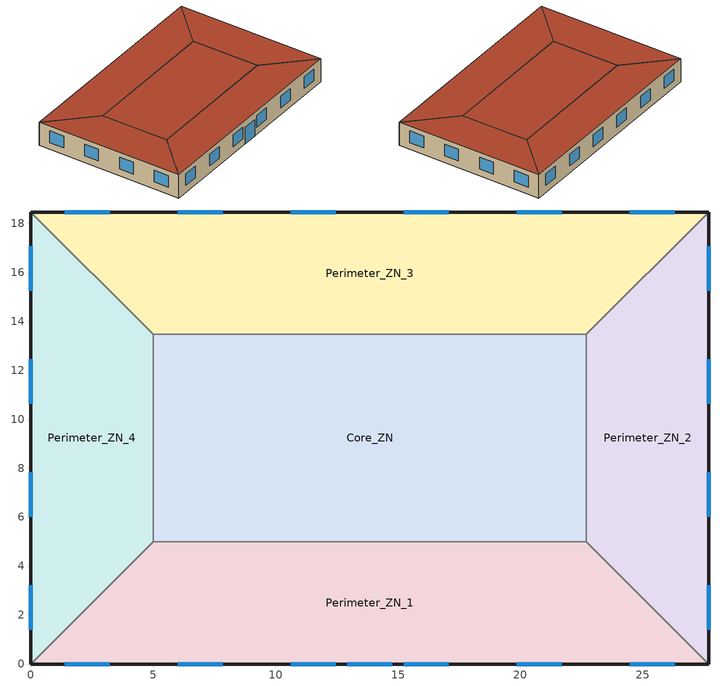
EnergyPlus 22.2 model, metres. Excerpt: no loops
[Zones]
Core_ZN
 floor ground (ext-slab): 5,13.46 22.69,13.46 22.69,5 5,5 z0
 wall to Perimeter_ZN_2 (int-walls): 22.69,5 22.69,13.46 z0:3.05
 wall to Perimeter_ZN_3 (int-walls): 22.69,13.46 5,13.46 z0:3.05
 wall to Perimeter_ZN_1 (int-walls): 5,5 22.69,5 z0:3.05
 wall to Perimeter_ZN_4 (int-walls): 5,13.46 5,5 z0:3.05
 roof outside (IEAD Non-res Roof): 22.69,13.46 5,13.46 5,5 22.69,5 z3.05
Perimeter_ZN_1
 floor ground (ext-slab): 27.69,0 0,0 5,5 22.69,5 z0
 wall outside (Steel Frame Non-res Ext Wall): 0,0 27.69,0 z0:3.05
 wall to Perimeter_ZN_2 (int-walls): 27.69,0 22.69,5 z0:3.05
 wall to Perimeter_ZN_4 (int-walls): 5,5 0,0 z0:3.05
 window (Window Non-res Fixed): 1.39,0 3.22,0 / 6.01,0 7.84,0 / 10.62,0 12.45,0 / 15.24,0 17.07,0 / 19.85,0 21.68,0 / 24.47,0 26.3,0 z0.9:2.42; 12.93,0 14.76,0 z0:2.13
 roof outside (IEAD Non-res Roof): 0,0 27.69,0 22.69,5 5,5 z3.05
Perimeter_ZN_2
 floor ground (ext-slab): 22.69,13.46 27.69,18.46 27.69,0 22.69,5 z0
 wall outside (Steel Frame Non-res Ext Wall): 27.69,0 27.69,18.46 z0:3.05
 wall to Perimeter_ZN_3 (int-walls): 27.69,18.46 22.69,13.46 z0:3.05
 window (Window Non-res Fixed): 27.69,1.39 27.69,3.22 / 27.69,6.01 27.69,7.84 / 27.69,10.62 27.69,12.45 / 27.69,15.24 27.69,17.07 z0.9:2.42
 roof outside (IEAD Non-res Roof): 27.69,18.46 22.69,13.46 22.69,5 27.69,0 z3.05
Perimeter_ZN_3
 floor ground (ext-slab): 5,13.46 0,18.46 27.69,18.46 22.69,13.46 z0
 wall outside (Steel Frame Non-res Ext Wall): 27.69,18.46 0,18.46 z0:3.05
 wall to Perimeter_ZN_4 (int-walls): 0,18.46 5,13.46 z0:3.05
 window (Window Non-res Fixed): 26.3,18.46 24.47,18.46 / 21.68,18.46 19.85,18.46 / 17.07,18.46 15.24,18.46 / 12.45,18.46 10.62,18.46 / 7.84,18.46 6.01,18.46 / 3.22,18.46 1.39,18.46 z0.9:2.42
 roof outside (IEAD Non-res Roof): 0,18.46 5,13.46 22.69,13.46 27.69,18.46 z3.05
Perimeter_ZN_4
 floor ground (ext-slab): 5,5 0,0 0,18.46 5,13.46 z0
 wall outside (Steel Frame Non-res Ext Wall): 0,18.46 0,0 z0:3.05
 window (Window Non-res Fixed): 0,17.07 0,15.24 / 0,12.45 0,10.62 / 0,7.84 0,6.01 / 0,3.22 0,1.39 z0.9:2.42
 roof outside (IEAD Non-res Roof): 0,0 5,5 5,13.46 0,18.46 z3.05
[Building]
Ref Bldg Small Office Pre1980_v1.3_5.0: North Axis {deg}=0; Terrain=City; Loads Convergence Tolerance Value {W}=0.04; Temperature Convergence Tolerance Value {deltaC}=0.2; Solar Distribution=FullInteriorAndExterior; Maximum Number of Warmup Days=25; Minimum Number of Warmup Days=6
[Site:Location]
USA WA-SEATTLE: Latitude {deg}=47.45; Longitude {deg}=-122.3; Time Zone {hr}=-8; Elevation {m}=122
[SizingPeriod:DesignDay] Day of Month=21; Humidity Condition Type=Wetbulb; Barometric Pressure {Pa}=99868; Rain Indicator=No; Snow Indicator=No; Daylight Saving Time Indicator=No; Solar Model Indicator=ASHRAEClearSky
Name | Month | Day Type | Maximum Dry-Bulb Temperature {C} | Daily Dry-Bulb Temperature Range {deltaC} | Wetbulb or DewPoint at Maximum Dry-Bulb {C} | Wind Speed {m/s} | Wind Direction {deg} | Sky Clearness
SEATTLE Ann Htg 99.6% Condns DB | 12 | WinterDesignDay | -4.5 | 0 | -4.5 | 4.2 | 20 | 0
SEATTLE Ann Clg .4% Condns WB=>MDB | 8 | SummerDesignDay | 28 | 10.1 | 19.2 | 4.3 | 0 | 1
[Site:WaterMainsTemperature]
Calculation Method=CORRELATION; Annual Average Outdoor Air Temperature {C}=10.86; Maximum Difference In Monthly Average Outdoor Air Temperatures {deltaC}=13.5
[Site:GroundTemperature:BuildingSurface]
19.744, 19.735, 19.741, 19.771, 19.825, 20.04, 20.738, 21.085, 20.449, 19.986, 19.848, 19.775
[Construction]
Steel Frame Non-res Ext Wall: Wood Siding, Steel Frame NonRes Wall Insulation, 1/2IN Gypsum
IEAD Non-res Roof: Roof Membrane, IEAD NonRes Roof Insulation, Metal Decking
ext-slab: HW CONCRETE, CP02 CARPET PAD
int-walls: 1/2IN Gypsum, 1/2IN Gypsum
Window Non-res Fixed: NonRes Fixed Assembly Window
InteriorFurnishings: Std Wood 6inch
[Material] Thermal Absorptance=0.9
Name | Roughness | Thickness {m} | Conductivity {W/m-K} | Density {kg/m3} | Specific Heat {J/kg-K} | Solar Absorptance | Visible Absorptance
Steel Frame NonRes Wall Insulation | MediumRough | 0.0336339 | 0.049 | 265 | 836.8 | 0.7 | 0.7
IEAD NonRes Roof Insulation | MediumRough | 0.0892096 | 0.049 | 265 | 836.8 | 0.7 | 0.7
Std Wood 6inch | MediumSmooth | 0.15 | 0.12 | 540 | 1210 | 0.7 | 0.7
Wood Siding | MediumSmooth | 0.01 | 0.11 | 544.62 | 1210 | 0.78 | 0.78
1/2IN Gypsum | Smooth | 0.0127 | 0.16 | 784.9 | 830 | 0.92 | 0.92
HW CONCRETE | Rough | 0.1016 | 1.311 | 2240 | 836.8 | 0.7 | 0.7
Roof Membrane | VeryRough | 0.0095 | 0.16 | 1121.29 | 1460 | 0.7 | 0.7
Metal Decking | MediumSmooth | 0.0015 | 45.006 | 7680 | 418.4 | 0.7 | 0.3
[WindowMaterial:SimpleGlazingSystem]
NonRes Fixed Assembly Window: U-Factor {W/m2-K}=6.92716; Solar Heat Gain Coefficient=0.54
[Material:NoMass]
CP02 CARPET PAD: Roughness=VeryRough; Thermal Resistance {m2-K/W}=0.2165; Thermal Absorptance=0.9; Solar Absorptance=0.7; Visible Absorptance=0.8
[Zone] Type=1; Multiplier=1; Floor Area {m2}=autocalculate; Part of Total Floor Area=Yes
Core_ZN; Perimeter_ZN_1; Perimeter_ZN_2; Perimeter_ZN_3; Perimeter_ZN_4
[People] Number of People Schedule=BLDG_OCC_SCH; Number of People Calculation Method=Area/Person; Floor Area per Person {m2/person}=18.58; Fraction Radiant=0.3; Sensible Heat Fraction=AUTOCALCULATE; Activity Level Schedule=ACTIVITY_SCH; Enable ASHRAE 55 Comfort Warnings=No; Mean Radiant Temperature Calculation Type=ZoneAveraged; Work Efficiency Schedule=WORK_EFF_SCH; Clothing Insulation Calculation Method=ClothingInsulationSchedule; Clothing Insulation Schedule=CLOTHING_SCH; Air Velocity Schedule=AIR_VELO_SCH; Thermal Comfort Model 1 Type=FANGER
Name | Zone or ZoneList or Space or SpaceList
Core_ZN People | Core_ZN
Perimeter_ZN_1 People | Perimeter_ZN_1
Perimeter_ZN_2 People | Perimeter_ZN_2
Perimeter_ZN_3 People | Perimeter_ZN_3
Perimeter_ZN_4 People | Perimeter_ZN_4
[Lights] Schedule=BLDG_LIGHT_SCH; Design Level Calculation Method=Watts/Area; Watts per Zone Floor Area {W/m2}=19.48; Return Air Fraction=0; Fraction Radiant=0.7; Fraction Visible=0.2; Fraction Replaceable=1; Return Air Fraction Calculated from Plenum Temperature=No
Name | Zone or ZoneList or Space or SpaceList
Core_ZN_Lights | Core_ZN
Perimeter_ZN_1_Lights | Perimeter_ZN_1
Perimeter_ZN_2_Lights | Perimeter_ZN_2
Perimeter_ZN_3_Lights | Perimeter_ZN_3
Perimeter_ZN_4_Lights | Perimeter_ZN_4
[ElectricEquipment] Schedule=BLDG_EQUIP_SCH; Design Level Calculation Method=Watts/Area; Watts per Zone Floor Area {W/m2}=10.76; Fraction Latent=0; Fraction Radiant=0.5; Fraction Lost=0
Name | Zone or ZoneList or Space or SpaceList
Core_ZN_MiscPlug_Equip | Core_ZN
Perimeter_ZN_1_MiscPlug_Equip | Perimeter_ZN_1
Perimeter_ZN_2_MiscPlug_Equip | Perimeter_ZN_2
Perimeter_ZN_3_MiscPlug_Equip | Perimeter_ZN_3
Perimeter_ZN_4_MiscPlug_Equip | Perimeter_ZN_4
[Exterior:Lights]
Exterior Facade Lighting: Schedule=ALWAYS_ON; Design Level {W}=2766; Control Option=AstronomicalClock
[ZoneInfiltration:DesignFlowRate] Schedule=INFIL_QUARTER_ON_SCH; Constant Term Coefficient=1; Temperature Term Coefficient=0; Velocity Term Coefficient=0; Velocity Squared Term Coefficient=0
Name | Zone or ZoneList or Space or SpaceList | Design Flow Rate Calculation Method | Air Changes per Hour {1/hr} | Flow Rate per Exterior Surface Area {m3/s-m2}
Core_ZN_Infiltration | Core_ZN | AirChanges/Hour | 0.36
Perimeter_ZN_1_Infiltration | Perimeter_ZN_1 | Flow/ExteriorArea |  | 0.001133
Perimeter_ZN_2_Infiltration | Perimeter_ZN_2 | Flow/ExteriorArea |  | 0.001133
Perimeter_ZN_3_Infiltration | Perimeter_ZN_3 | Flow/ExteriorArea |  | 0.001133
Perimeter_ZN_4_Infiltration | Perimeter_ZN_4 | Flow/ExteriorArea |  | 0.001133
[InternalMass] Construction=InteriorFurnishings
Name | Zone or ZoneList | Surface Area {m2}
Core_ZN Internal Mass | Core_ZN | 299.3148
Perimeter_ZN_1 Internal Mass | Perimeter_ZN_1 | 226.9
Perimeter_ZN_2 Internal Mass | Perimeter_ZN_2 | 134.6
Perimeter_ZN_3 Internal Mass | Perimeter_ZN_3 | 226.9
Perimeter_ZN_4 Internal Mass | Perimeter_ZN_4 | 134.6
[AvailabilityManager:NightCycle] Applicability Schedule=ALWAYS_ON; Fan Schedule=HVACOperationSchd; Control Type=CycleOnAny; Thermostat Tolerance {deltaC}=1; Cycling Run Time Control Type=FixedRunTime; Cycling Run Time {s}=1800
PSZ-AC:1 Availability Manager; PSZ-AC:2 Availability Manager; PSZ-AC:3 Availability Manager; PSZ-AC:4 Availability Manager; PSZ-AC:5 Availability Manager
[UtilityCost:Tariff]
Name | Output Meter | Conversion Factor Choice | Season Schedule | Demand Window Length | Monthly Charge or Variable | Group
PugetSound_26_LargeDemandGeneral | Electricity:Facility | kWh | PugetSoundSeasonsSched | HalfHour | 29.1 | Comm Elect
PugetSound_25_DemandGeneralService | Electricity:Facility | kWh | PugetSoundSeasonsSched | HalfHour | 24.9 | Comm Elect
PugetSound_24_GeneralService | Electricity:Facility | kWh | PugetSoundSeasonsSched | HalfHour | 5.5 | Comm Elect
WA_EIAMonthlyRateGas | NaturalGas:Facility | MCF |  |  | 0 | Comm Gas
[UtilityCost:Charge:Simple]
Name | Utility Cost Charge Simple | Tariff | Source Variable | Season | Category Variable | Cost per Unit Value or Variable
 | WinterAnnualDemandCharge | PugetSound_26_LargeDemandGeneral | totalDemand | Winter | DemandCharges | 6.99
 | SummerAnnualDemandCharge | PugetSound_26_LargeDemandGeneral | totalDemand | Summer | DemandCharges | 4.65
 | AnnualSummerEnergyCharge | PugetSound_26_LargeDemandGeneral | totalEnergy | Annual | EnergyCharges | 0.047751
 | TaxofEightPtFivePercent | PugetSound_26_LargeDemandGeneral | SubTotal | Annual | Taxes | 0.085
 | TaxofEightPtFivePercent | PugetSound_25_DemandGeneralService | SubTotal | Annual | Taxes | 0.085
 | WinterEnergy | PugetSound_24_GeneralService | totalEnergy | Winter | EnergyCharges | 0.067662
 | SummerEnergy | PugetSound_24_GeneralService | totalEnergy | Summer | EnergyCharges | 0.065084
 | TaxofEightPtFivePercent | PugetSound_24_GeneralService | SubTotal | Annual | Taxes | 0.085
 | MonthlyRateGasCharge | WA_EIAMonthlyRateGas | totalEnergy | Annual | EnergyCharges | WA_MonthlyGasRates
 | TaxofEightPtFivePercent | WA_EIAMonthlyRateGas | SubTotal | Annual | Taxes | 0.085
[UtilityCost:Qualify] Variable=TotalDemand; Season=Annual; Threshold Test=Count
Name | Utility Cost Qualify | Tariff | Qualify Type | Threshold Value or Variable | Number of Months
 | Min350kw | PugetSound_26_LargeDemandGeneral | Minimum | 350 | 12
 | Max350kw | PugetSound_25_DemandGeneralService | Maximum | 350 | 1
 | Min50kw | PugetSound_25_DemandGeneralService | Minimum | 50 | 12
 | Max50kw | PugetSound_24_GeneralService | Maximum | 50 | 1
[UtilityCost:Charge:Block] Tariff=PugetSound_25_DemandGeneralService; Block Size 2 Value or Variable=remaining
Name | Utility Cost Charge Block | Source Variable | Season | Category Variable | Block Size 1 Value or Variable | Block 1 Cost per Unit Value or Variable | Block 2 Cost per Unit Value or Variable
 | SummerDemandCharge | totalDemand | Summer | DemandCharges | 50 | 0 | 4.44
 | WinterDemandCharge | totalDemand | Winter | DemandCharges | 50 | 0 | 6.66
 | WinterEnergyCharge | totalEnergy | Winter | EnergyCharges | 20000 | 0.069734 | 0.052378
 | SummerEnergyCharge | totalEnergy | Summer | EnergyCharges | 20000 | 0.06277 | 0.052378
[UtilityCost:Variable]
WA_MonthlyGasRates: Tariff=WA_EIAMonthlyRateGas; Variable Type=Currency; January Value=8.33; February Value=8.31; March Value=8.16; April Value=8.23; May Value=7.4; June Value=7.62; July Value=7.88; August Value=8.04; September Value=7.83; October Value=8.06; November Value=8.37; December Value=8.19
[Schedule:Compact]
ALWAYS_ON: Through: 12/31, For: AllDays, Until: 24:00, 1
INFIL_QUARTER_ON_SCH: Through: 12/31, For: Weekdays SummerDesignDay, Until: 06:00, 1, Until: 22:00, 0.25, Until: 24:00, 1, For: Saturday WinterDesignDay, Until: 06:00, 1, Until: 18:00, 0.25, Until: 24:00, 1, For: Sunday Holidays AllOtherDays, Until: 24:00, 1
BLDG_OCC_SCH: Through: 12/31, For: SummerDesignDay, Until: 06:00, 0, Until: 22:00, 1, Until: 24:00, 0.05, For: Weekdays, Until: 06:00, 0, Until: 07:00, 0.1, Until: 08:00, 0.2, Until: 12:00, 0.95, Until: 13:00, 0.5, Until: 17:00, 0.95, Until: 18:00, 0.3, Until: 20:00, 0.1, Until: 24:00, 0.05, For: Saturday, Until: 06:00, 0, Until: 08:00, 0.1, Until: 12:00, 0.3, Until: 17:00, 0.1, Until: 24:00, 0, For: AllOtherDays, Until: 24:00, 0
BLDG_LIGHT_SCH: Through: 12/31, For: Weekdays, Until: 05:00, 0.05, Until: 07:00, 0.1, Until: 08:00, 0.3, Until: 17:00, 0.9, Until: 18:00, 0.5, Until: 20:00, 0.3, Until: 22:00, 0.2, Until: 23:00, 0.1, Until: 24:00, 0.05, For: Saturday, Until: 06:00, 0.05, Until: 08:00, 0.1, Until: 12:00, 0.3, Until: 17:00, 0.15, Until: 24:00, 0.05, For: SummerDesignDay, Until: 24:00, 1, For: WinterDesignDay, Until: 24:00, 0, For: AllOtherDays, Until: 24:00, 0.05
BLDG_EQUIP_SCH: Through: 12/31, For: Weekdays, Until: 08:00, 0.4, Until: 12:00, 0.9, Until: 13:00, 0.8, Until: 17:00, 0.9, Until: 18:00, 0.5, Until: 24:00, 0.4, For: Saturday, Until: 06:00, 0.3, Until: 08:00, 0.4, Until: 12:00, 0.5, Until: 17:00, 0.35, Until: 24:00, 0.3, For: SummerDesignDay, Until: 24:00, 1, For: WinterDesignDay, Until: 24:00, 0, For: AllOtherDays, Until: 24:00, 0.3
ACTIVITY_SCH: Through: 12/31, For: AllDays, Until: 24:00, 120
WORK_EFF_SCH: Through: 12/31, For: AllDays, Until: 24:00, 0
AIR_VELO_SCH: Through: 12/31, For: AllDays, Until: 24:00, 0.2
CLOTHING_SCH: Through: 04/30, For: AllDays, Until: 24:00, 1, Through: 09/30, For: AllDays, Until: 24:00, 0.5, Through: 12/31, For: AllDays, Until: 24:00, 1
HVACOperationSchd: Through: 12/31, For: Weekdays SummerDesignDay, Until: 06:00, 0, Until: 22:00, 1, Until: 24:00, 0, For: Saturday WinterDesignDay, Until: 06:00, 0, Until: 18:00, 1, Until: 24:00, 0, For: AllOtherDays, Until: 24:00, 0
PugetSoundSeasonsSched: Through: 3/31, For: AllDays, Until: 24:00, 1, Through: 9/30, For: AllDays, Until: 24:00, 3, Through: 12/31, For: AllDays, Until: 24:00, 1
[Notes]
DOE Commercial Reference Building
Small Office, pre-1980 construction
EnergyPlus Version 5.0
ASHRAE Standard 62-1999
Description:  Single story, five zone office building.
Form:         Area = 511 m2 (5,500 ft2); Number of Stories = 1; Shape = rectangle, Aspect ratio = 1.5
Envelope:     Envelope thermal properties vary with climate according to Briggs et al. (1987).
Opaque constructions: steel frame walls; built-up flat roof (insulation above deck); slab-on-grade floor
Windows: window-to-wall ratio = 21.2%, equal distribution of punched windows
Infiltration = 1.5 cfm/ft2 above grade wall area at 0.3 in wc (75 Pa) adjusted to 0.016 in wc (4 Pa).
25% of full value when ventilation system on.
HVAC:         PSZ-AC, gas furnace
No economizers, per ASHRAE 90.1-2004
Int. gains:   lights = 19.48 W/m2 (1.8 W/ft2) (building area method);
elec. plug loads = 10.76 W/m2 (1.0 W/ft2)
gas plug load = 0 W/m2 (0 W/ft2)
people = 28 total; 5.38/100 m2 (5.0/1000 ft2)
Detached Shading:               None
Daylight:                       None
Natural Ventilation:            None
Zonal Equipment:                None
Air Primary Loops:              PSZ
Plant Loops:                    SHWSys1
System Equipment Autosize:      Yes
Purchased Cooling:              None
Purchased Heating:              None
Coils:                          Coil:Cooling:DX:SingleSpeed; Coil:Heating:Gas
Pumps:                          None
Boilers:                        None
Chillers:                       None
Reference citation for the Commercial Reference Buildings:
Deru, M.; Field, K.; Studer, D.; Benne, K.; Griffith, B.; Torcellini, P;
Halverson, M.; Winiarski, D.; Liu, B.; Rosenberg, M.; Huang, J.;
Yazdanian, M.; Crawley, D. (2010).
U.S. Department of Energy Commercial Reference Building Models of the National Building Stock.
Washington, DC: U.S. Department of Energy, Energy Efficiency and
Renewable Energy, Office of Building Technologies.
***GENERAL SIMULATION PARAMETERS***
Number of Zones: 5
***HOLIDAYS & DAYLIGHT SAVINGS***
